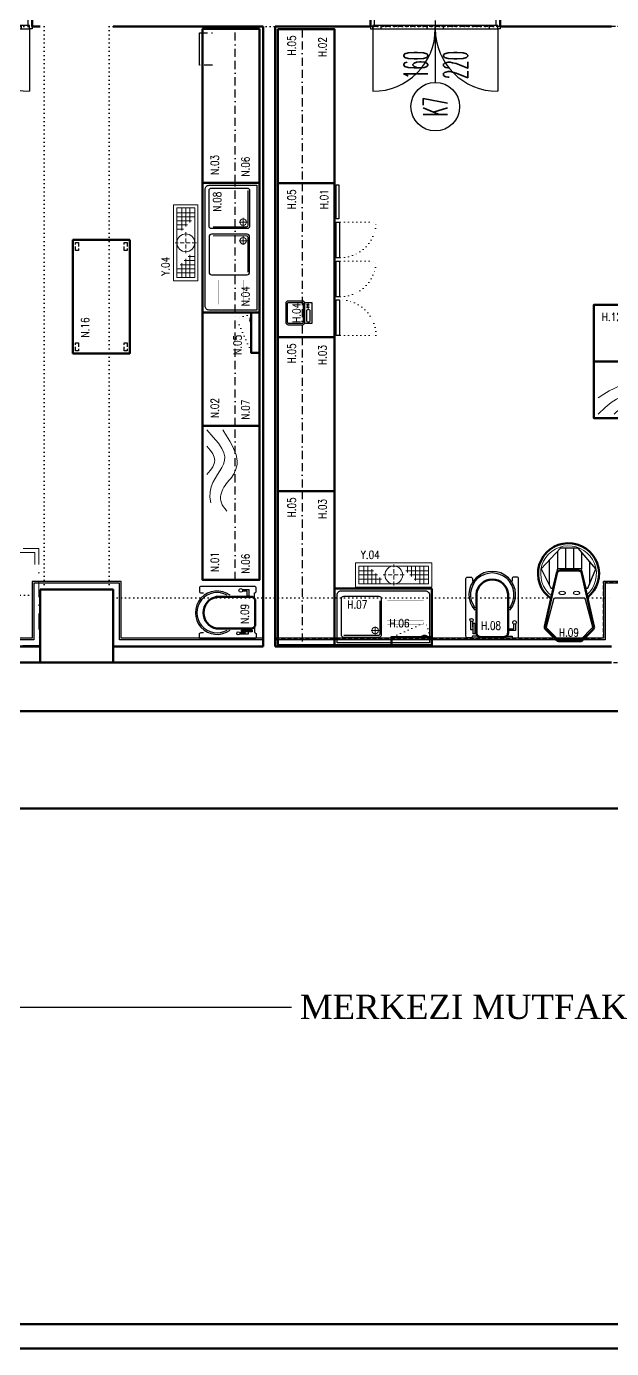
# Model space of a CAD drawing. Extents: x -228812 to 45006, y -308075 to -42938.
# Drawn here: x 31651 to 32373, y -49363 to -47731 of the extents above; entities that cross this region are included whole.
import ezdxf
from ezdxf.enums import TextEntityAlignment as Align

# ---------------------------------------------------------------- set-up
doc = ezdxf.new("R2010")
doc.units = 0
doc.header["$LTSCALE"] = 20
for name, pattern in [('( Hidden )', [0.375, 0.25, -0.125]), ('BORDER', [1.75, 0.5, -0.25, 0.5, -0.25, 0, -0.25]), ('DASHDOTX2', [2, 1, -0.5, 0, -0.5]), ('DASHED', [0.75, 0.5, -0.25]), ('DASHED2', [0.375, 0.25, -0.125]), ('DOT', [0.25, 0, -0.25]), ('HIDDEN', [0.375, 0.25, -0.125])]:
    doc.linetypes.add(name, pattern=pattern)
doc.layers.get('0').update_dxf_attribs({"linetype": 'CONTINUOUS', "lineweight": 15})
doc.layers.get('DEFPOINTS').update_dxf_attribs({"linetype": 'CONTINUOUS'})
for name, color, linetype, lineweight in [('-DWG_ANA', 7, 'CONTINUOUS', 50), ('-DWG_ANA_1', 7, 'BORDER', 25), ('-DWG_DETAY1', 7, 'CONTINUOUS', 25), ('-DWG_DETAY2', 7, 'CONTINUOUS', 15), ('-DWG_DETAY4', 7, 'DOT', 18), ('DUVAR', 7, 'CONTINUOUS', 60), ('DVL-C', 7, 'DASHDOTX2', 20), ('KOLON', 7, 'CONTINUOUS', 50), ('NO', 7, 'CONTINUOUS', 30), ('PLAN', 253, 'CONTINUOUS', 15), ('yerizg-a', 7, 'CONTINUOUS', 15), ('yerizg-b', 7, 'CONTINUOUS', 9)]:
    doc.layers.add(name, color=color, linetype=linetype, lineweight=lineweight)
for name, color, linetype in [('BL-H', 210, 'CONTINUOUS'), ('BL-N', 30, 'CONTINUOUS'), ('BL-Y', 144, 'CONTINUOUS'), ('KAPILAR', 5, 'CONTINUOUS'), ('KIRIS', 9, 'DOT'), ('SIVA', 7, 'CONTINUOUS'), ('YAZI', 170, 'CONTINUOUS'), ('YRNO', 7, 'CONTINUOUS')]:
    doc.layers.add(name, color=color, linetype=linetype)
doc.styles.add('OLC-50', font='romans.shx', dxfattribs={"width": 0.5, "height": 0.15})
doc.styles.add('ROMANS', font='romans.shx', dxfattribs={"width": 0.8})
doc.styles.add('YAZI', font='times.ttf')
doc.dimstyles.new('BIRIM ADI', dxfattribs={"dimtxt": 30, "dimasz": 50, "dimexe": 25, "dimexo": 40, "dimgap": 15, "dimtad": 0, "dimtxsty": 'YAZI', "dimblk": 'OBLIQUE', "dimcen": 50, "dimadec": 0, "dimazin": 0, "dimtfac": 1, "dimtmove": 0, "dimatfit": 3, "dimfxl": 150, "dimfxlon": 1, "dimarcsym": 0})

# ---------------------------------------------------------------- blocks, each defined once
blk = doc.blocks.new('_OBLIQUE')
at = {"color": 0, "linetype": 'ByBlock'}
blk.add_line((-0.5, -0.5), (0.5, 0.5), dxfattribs=at)
blk = doc.blocks.new('*D9220')
at = {"layer": 'DEFPOINTS', "color": 0, "linetype": 'Continuous'}
for p in [(33757.9, -48516.5), (30622.9, -48686.5), (33757.9, -48941.6)]:
    blk.add_point(p, dxfattribs=at)
at = {"layer": 'YAZI', "color": 0, "lineweight": -2, "ltscale": 0.5}
for p, q in [((30622.9, -48791.6), (30622.9, -48966.6)), ((33757.9, -48791.6), (33757.9, -48966.6)), ((30622.9, -48941.6), (31978.1, -48941.6)), ((33757.9, -48941.6), (32402.7, -48941.6))]:
    blk.add_line(p, q, dxfattribs=at)
at = {"layer": 'YAZI', "color": 0, "linetype": 'Continuous', "lineweight": -2, "xscale": 50, "yscale": 50, "zscale": 50, "rotation": 180}
blk.add_blockref('_OBLIQUE', (30622.9, -48941.6), dxfattribs=at)
at = {"layer": 'YAZI', "color": 0, "linetype": 'Continuous', "lineweight": -2, "xscale": 50, "yscale": 50, "zscale": 50}
blk.add_blockref('_OBLIQUE', (33757.9, -48941.6), dxfattribs=at)
at = {"layer": 'YAZI', "color": 0, "linetype": 'Continuous', "insert": (32190.4, -48941.6), "char_height": 30, "attachment_point": 5, "style": 'YAZI'}
blk.add_mtext('MERKEZI MUTFAK ', dxfattribs=at)
blk = doc.blocks.new('*U683')
at = {"color": 0}
for p, q in [((-157, 18), (-157, 95)), ((-3, 18), (-3, 95)), ((-147, 18), (-147, 14)), ((-90.1, 18), (-90.1, 14)), ((-70, 18), (-70, 14)), ((-13.1, 18), (-13.1, 14)), ((-80, 7.5), (-80, 7.5))]:
    blk.add_line(p, q, dxfattribs=at)
at = {"color": 0, "linetype": 'DOT', "ltscale": 20}
blk.add_line((-155, 0), (-5, 0), dxfattribs=at)
at = {"color": 16}
blk.add_lwpolyline([(-80, 7.5), (-80, 84)], dxfattribs=at)
at = {"color": 0, "lineweight": -3}
for points in [[(-160, 15), (-160, 18), (-157, 18), (-157, 14), (-155, 14), (-155, 1), (-157, 1), (-157, -3), (-160, -3), (-160, 0)], [(0, 15), (0, 18), (-3, 18), (-3, 14), (-5, 14), (-5, 1), (-3, 1), (-3, -3), (0, -3), (0, 0)]]:
    blk.add_lwpolyline(points, dxfattribs=at)
at = {"color": 0}
for points in [[(-157, 18), (-157, 14), (-80, 14), (-80, 18)], [(-80, 18), (-80, 14), (-3, 14), (-3, 18)]]:
    blk.add_lwpolyline(points, close=True, dxfattribs=at)
at = {"color": 16}
blk.add_circle((-80, 114), 30, dxfattribs=at)
at = {"color": 0}
for centre, start, end in [((-157, 18), 0, 90), ((-3, 18), 90, 180)]:
    blk.add_arc(centre, 77, start, end, dxfattribs=at)
at = {"color": 16, "style": 'OLC-50', "width": 0.45}
blk.add_attdef('POZ', text='', height=30, rotation=270, dxfattribs=at).set_placement((-80, 114), align=Align.MIDDLE_CENTER)
blk.add_attdef('YUK', text='', height=30, rotation=270, dxfattribs=at).set_placement((-90, 80), align=Align.TOP_LEFT)
blk.add_attdef('GEN', text='', height=30, rotation=270, dxfattribs=at).set_placement((-80, 80), align=Align.BOTTOM_LEFT)
at = {"style": 'OLC-50', "width": 0.5, "flags": 1}
for tag, p in [('KABLOK', (-188.3, -83.8)), ('KAMAHKOD', (-83.9, -83.8)), ('KAMAHNO', (-195.2, -120.6)), ('KAMAHAD', (-79.6, -120)), ('DUVKA', (-188.6, -156)), ('KARENK', (-82.6, -154.8)), ('KASAMAL', (-83.9, -189.6)), ('KATIP', (-188.1, -194)), ('KAMAL', (-188.7, -233)), ('KASARENK', (-83.5, -229)), ('MENFEZ', (-190, -268.9)), ('YANGIN', (-84.2, -266.9)), ('ACILYON', (-192.7, -303.5)), ('CEKIT', (-86.3, -303.2)), ('CARPTEK', (-195, -337.4)), ('FOTOSEL', (-86.8, -337.1)), ('PBAR', (-193.2, -371.1)), ('KONTROL', (-87, -371.1))]:
    blk.add_attdef(tag, p, '', height=30, dxfattribs=at)
blk = doc.blocks.new('KOLON90')
at = {"layer": 'KOLON', "color": 4}
blk.add_lwpolyline([(-45, 45), (45, 45), (45, -45), (-45, -45)], close=True, dxfattribs=at)
blk = doc.blocks.new('DDF303')
at = {"layer": 'DVL-C', "color": 0}
blk.add_lwpolyline([(0, 0), (300, 0), (300, -120), (0, -120)], close=True, dxfattribs=at)
for points in [[(5, -100), (5, -115), (40, -115)], [(295, -100), (295, -115), (260, -115)]]:
    blk.add_lwpolyline(points, dxfattribs=at)
at = {"layer": 'NO', "linetype": 'Continuous', "style": 'ROMANS', "width": 0.8}
blk.add_attdef('NO', text='', height=10, dxfattribs=at).set_placement((285, -133), align=Align.MIDDLE)
blk = doc.blocks.new('T_140')
at = {"layer": '-DWG_ANA', "color": 0}
blk.add_lwpolyline([(0, 0), (140, 0), (140, -70), (0, -70)], close=True, dxfattribs=at)
blk = doc.blocks.new('TCN140H')
at = {"layer": '-DWG_DETAY1', "color": 0, "linetype": 'HIDDEN'}
for points in [[(13, -7), (3, -7), (3, -3), (13, -3)], [(137, -7), (127, -7), (127, -3), (137, -3)], [(13, -67), (3, -67), (3, -63), (13, -63)], [(137, -67), (127, -67), (127, -63), (137, -63)]]:
    blk.add_lwpolyline(points, close=True, dxfattribs=at)
at = {"layer": '-DWG_ANA', "color": 0}
blk.add_blockref('T_140', (0, 0), dxfattribs=at)
at = {"layer": 'NO', "linetype": 'Continuous', "style": 'ROMANS', "width": 0.8}
blk.add_attdef('NO', text='', height=10, dxfattribs=at).set_placement((108, -55), align=Align.MIDDLE)
blk = doc.blocks.new('SPA-SP40M')
at = {"layer": '-DWG_ANA', "color": 0}
blk.add_lwpolyline([(-14, 0), (15, 0, -0.414214), (20, -5), (20, -48, -0.820513), (-19, -48), (-19, -5, -0.414214)], format="xyb", close=True, dxfattribs=at)
at = {"layer": '-DWG_DETAY1', "color": 0}
for points in [[(-18, -1), (-24, -1), (-24, -1, 0.414214), (-26, 1), (-30, 1, 0.414214), (-32, -1), (-32, -67, 0.414214), (-30, -69), (-26, -69, 0.414214), (-24, -67), (-24, -64)], [(19, -1), (25, -1), (25, -1, -0.414214), (27, 1), (31, 1, -0.414214), (33, -1), (33, -67, -0.414214), (31, -69), (27, -69, -0.414214), (25, -67), (25, -64)]]:
    blk.add_lwpolyline(points, format="xyb", dxfattribs=at)
for points in [[(-28, -16), (-28, -8), (-20, -8), (-20, -10), (-26, -10), (-26, -16)], [(25, -19), (25, -12), (24, -12), (24, -17), (22, -17), (22, -4), (24, -4), (24, -9), (27, -9), (27, -19)], [(24, -9), (24, -12)]]:
    blk.add_lwpolyline(points, dxfattribs=at)
for centre, radius in [((-27, -18), 2.24), ((26, -21), 2)]:
    blk.add_circle(centre, radius, dxfattribs=at)
for radius, start, end in [(26.8, 143.3245, 36.6755), (24.8, 149.9973, 30.0027)]:
    blk.add_arc((0.5, -47.2), radius, start, end, dxfattribs=at)
at = {"layer": 'NO', "linetype": 'Continuous', "style": 'ROMANS', "width": 0.8}
blk.add_attdef('NO', text='', height=10, dxfattribs=at).set_placement((2, -13), align=Align.MIDDLE)
blk = doc.blocks.new('RRN193')
at = {"layer": '-DWG_ANA_1', "color": 0}
blk.add_lwpolyline([(0, -30), (0, 0), (190, 0), (190, -30)], close=True, dxfattribs=at)
at = {"layer": 'NO', "linetype": 'Continuous', "style": 'ROMANS', "width": 0.8}
blk.add_attdef('NO', text='', height=10, dxfattribs=at).set_placement((170, -17), align=Align.MIDDLE)
blk = doc.blocks.new('E_160')
at = {"layer": '-DWG_ANA', "color": 0}
blk.add_lwpolyline([(0, -70), (0, 0), (160, 0), (160, -70)], close=True, dxfattribs=at)
at = {"layer": '-DWG_DETAY1', "color": 0}
blk.add_lwpolyline([(3, -62), (3, -3), (157, -3), (157, -62, -0.414214), (152, -67), (8, -67, -0.414214)], format="xyb", close=True, dxfattribs=at)
blk = doc.blocks.new('EK_55R')
at = {"layer": '-DWG_DETAY1', "color": 0}
blk.add_lwpolyline([(22, -7), (-22, -7, 0.414214), (-25, -10), (-25, -54, 0.414214), (-22, -57), (22, -57, 0.414214), (25, -54), (25, -10, 0.414214)], format="xyb", close=True, dxfattribs=at)
at = {"layer": '-DWG_DETAY2', "color": 0, "const_width": 1.5}
blk.add_lwpolyline([(-20, -9), (21, -9, -0.414214), (23, -11), (23, -54)], format="xyb", dxfattribs=at)
at = {"layer": '-DWG_DETAY2', "color": 0}
for points in [[(22, -15), (12, -15)], [(17, -10), (17, -20)]]:
    blk.add_lwpolyline(points, dxfattribs=at)
blk.add_circle((17, -15), 4, dxfattribs=at)
blk = doc.blocks.new('EK_55L')
at = {"layer": '-DWG_DETAY1', "color": 0}
blk.add_lwpolyline([(-22, -7), (22, -7, -0.414214), (25, -10), (25, -54, -0.414214), (22, -57), (-22, -57, -0.414214), (-25, -54), (-25, -10, -0.414214)], format="xyb", close=True, dxfattribs=at)
at = {"layer": '-DWG_DETAY2', "color": 0, "const_width": 1.5}
blk.add_lwpolyline([(20, -9), (-21, -9, 0.414214), (-23, -11), (-23, -54)], format="xyb", dxfattribs=at)
at = {"layer": '-DWG_DETAY2', "color": 0}
for points in [[(-22, -15), (-12, -15)], [(-17, -10), (-17, -20)]]:
    blk.add_lwpolyline(points, dxfattribs=at)
blk.add_circle((-17, -15), 4, dxfattribs=at)
blk = doc.blocks.new('E2N160L')
at = {"layer": '-DWG_DETAY1', "color": 0, "const_width": 0.1}
for points in [[(120, -15), (150, -15, -0.552285)], [(120, -20), (150, -20, -0.552285)], [(120, -25), (150, -25, -0.552285)], [(120, -30), (150, -30, -0.552285)], [(120, -35), (150, -35, -0.552285)], [(120, -40), (150, -40, -0.552285)], [(120, -45), (150, -45, -0.552285)], [(120, -50), (150, -50, -0.552285)], [(120, -55), (150, -55, -0.552285)], [(120, -60), (150, -60, -0.552285)]]:
    blk.add_lwpolyline(points, format="xyb", dxfattribs=at)
at = {"layer": '-DWG_DETAY1', "color": 0, "linetype": 'Continuous'}
for name, p, rotation in [('EK_55L', (63.4, -37.1), 270), ('EK_55R', (56.4, -37.1), 90)]:
    blk.add_blockref(name, p, dxfattribs=dict(at, rotation=rotation))
at = {"layer": 'PLAN', "color": 0, "linetype": 'Continuous'}
blk.add_blockref('E_160', (0, 0), dxfattribs=at)
at = {"layer": 'NO', "linetype": 'Continuous', "style": 'ROMANS', "width": 0.8}
blk.add_attdef('NO', text='', height=10, dxfattribs=at).set_placement((23.3, -52.1), align=Align.MIDDLE)
blk = doc.blocks.new('RRN143')
at = {"layer": '-DWG_ANA_1', "color": 0}
blk.add_lwpolyline([(0, -30), (0, 0), (140, 0), (140, -30)], close=True, dxfattribs=at)
at = {"layer": 'NO', "linetype": 'Continuous', "style": 'ROMANS', "width": 0.8}
blk.add_attdef('NO', text='', height=10, dxfattribs=at).set_placement((120, -17), align=Align.MIDDLE)
blk = doc.blocks.new('RBS100')
at = {"layer": '-DWG_ANA', "color": 0}
blk.add_lwpolyline([(0, -10), (0, 0), (0, 0), (50, 0), (50, -10), (0, -10)], close=True, dxfattribs=at)
at = {"layer": '-DWG_DETAY1', "color": 0, "linetype": 'Continuous'}
blk.add_arc((9, -7), 5, 216.8699, 323.1301, dxfattribs=at)
at = {"layer": '-DWG_DETAY4', "color": 0}
blk.add_lwpolyline([(47.9, -10.3), (8.4, -27.9, -0.123216), (3, -10, -0.167461)], format="xyb", dxfattribs=at)
at = {"layer": 'NO', "color": 0, "invisible_edges": 14}
blk.add_3dface([(14, -10, 1), (34, -10, 1), (34, -40, 1), (14, -40, 1)], dxfattribs=at)
at = {"layer": 'NO', "linetype": 'Continuous', "style": 'ROMANS', "width": 0.8}
blk.add_attdef('NO', text='', height=10, dxfattribs=at).set_placement((40, -27), align=Align.MIDDLE)
blk = doc.blocks.new('RRN163')
at = {"layer": '-DWG_ANA_1', "color": 0}
blk.add_lwpolyline([(0, -30), (0, 0), (160, 0), (160, -30)], close=True, dxfattribs=at)
at = {"layer": 'NO', "linetype": 'Continuous', "style": 'ROMANS', "width": 0.8}
blk.add_attdef('NO', text='', height=10, dxfattribs=at).set_placement((140, -17), align=Align.MIDDLE)
blk = doc.blocks.new('T_C')
at = {"layer": '-DWG_DETAY1', "color": 0, "linetype": 'DASHED'}
for p, q in [((5, -4), (5, 12)), ((45, 12), (45, -4))]:
    blk.add_line(p, q, dxfattribs=at)
at = {"layer": '-DWG_DETAY1', "color": 0, "linetype": 'Continuous'}
blk.add_line((45, -4), (5, -4), dxfattribs=at)
blk = doc.blocks.new('T_190')
at = {"layer": '-DWG_ANA', "color": 0}
blk.add_lwpolyline([(0, 0), (190, 0), (190, -70), (0, -70)], close=True, dxfattribs=at)
blk = doc.blocks.new('TC4190L-S')
at = {"layer": 'PLAN', "color": 0, "linetype": 'Continuous'}
for name, p in [('T_190', (0, 0)), ('T_C', (0, -70))]:
    blk.add_blockref(name, p, dxfattribs=at)
at = {"layer": 'NO', "linetype": 'Continuous', "style": 'ROMANS', "width": 0.8}
blk.add_attdef('NO', text='', height=10, dxfattribs=at).set_placement((168, -55), align=Align.MIDDLE)
blk = doc.blocks.new('TCN140-S')
at = {"layer": 'PLAN', "color": 0, "linetype": 'Continuous'}
blk.add_blockref('T_140', (0, 0), dxfattribs=at)
at = {"layer": 'NO', "linetype": 'Continuous', "style": 'ROMANS', "width": 0.8}
blk.add_attdef('NO', text='', height=10, dxfattribs=at).set_placement((118, -55), align=Align.MIDDLE)
blk = doc.blocks.new('T_MC')
at = {"layer": '-DWG_DETAY2', "color": 0, "linetype": 'Continuous'}
for points in [[(5, 25), (12.2, 29.6), (18.9, 33.6), (25, 36.8), (30.6, 39.4), (35.7, 41.2), (40.2, 42.3), (44.1, 42.8), (47.5, 42.5), (50.5, 41.8), (53.4, 40.9), (56.2, 39.9), (58.8, 38.8), (61.2, 37.4), (63.4, 35.9), (65.5, 34.3), (67.5, 32.5), (69.4, 30.7), (71.4, 29.1), (73.5, 27.6), (75.6, 26.2), (77.9, 25.1), (80.2, 24.1), (82.5, 23.2), (85, 22.5), (87.5, 22.1), (90, 22), (92.5, 22.4), (95, 23.1), (97.5, 24.3), (100, 25.8), (102.5, 27.7), (105, 30)], [(5, 5), (13.7, 13.2), (21.2, 19.4), (27.7, 23.6), (33.3, 26.1), (38.3, 27.2), (42.8, 27), (47.1, 25.8), (51.2, 23.8), (55.5, 21.2), (60, 18.3), (64.8, 15.3), (69.8, 12.7), (75.3, 10.5), (81.3, 9.2), (87.8, 8.9), (95, 10)], [(0, 0), (0, 0)], [(25, 5), (27.5, 7.3), (29.8, 9.4), (32.1, 11.1), (34.4, 12.5), (36.5, 13.6), (38.6, 14.4), (40.6, 14.8), (42.5, 15), (44.4, 14.8), (46.4, 14.4), (48.5, 13.6), (50.6, 12.5), (52.9, 11.1), (55.2, 9.4), (57.5, 7.3), (60, 5)]]:
    blk.add_lwpolyline(points, dxfattribs=at)
blk = doc.blocks.new('TMT190-S')
at = {"layer": 'PLAN', "color": 0, "linetype": 'Continuous'}
for name, p in [('T_190', (0, 0)), ('T_MC', (0, -70))]:
    blk.add_blockref(name, p, dxfattribs=at)
at = {"layer": 'NO', "linetype": 'Continuous', "style": 'ROMANS', "width": 0.8}
blk.add_attdef('NO', text='', height=10, dxfattribs=at).set_placement((168, -55), align=Align.MIDDLE)
blk = doc.blocks.new('Y-SIFON')
at = {"layer": 'yerizg-a', "color": 0, "linetype": 'Continuous'}
blk.add_circle((0, 0), 11, dxfattribs=at)
at = {"layer": 'yerizg-b', "color": 0, "linetype": 'DASHED2'}
for points in [[(-13, 0), (13, 0)], [(0, 13), (0, -13)]]:
    blk.add_lwpolyline(points, dxfattribs=at)
blk = doc.blocks.new('1BS-SYK39A')
at = {"layer": 'yerizg-a', "color": 0}
blk.add_lwpolyline([(0, 0), (94, 0), (94, -30), (0, -30)], close=True, dxfattribs=at)
at = {"layer": 'yerizg-b', "color": 0}
for p, q in [((4, -10), (22, -10)), ((4, -15), (27, -15)), ((10, -26), (10, -4)), ((15, -4), (15, -26)), ((20, -26), (20, -8)), ((25, -26), (25, -13)), ((90, -10), (62, -10)), ((64, -4), (64, -12)), ((90, -15), (67, -15)), ((69, -4), (69, -17)), ((74, -4), (74, -22)), ((79, -26), (79, -4)), ((84, -4), (84, -26)), ((4, -20), (32, -20)), ((30, -26), (30, -18)), ((90, -20), (72, -20))]:
    blk.add_line(p, q, dxfattribs=at)
blk.add_lwpolyline([(4, -4), (90, -4), (90, -26), (4, -26)], close=True, dxfattribs=at)
at = {"layer": 'PLAN', "color": 0, "linetype": 'Continuous'}
blk.add_blockref('Y-SIFON', (47, -15), dxfattribs=at)
at = {"layer": 'YRNO', "linetype": 'Continuous', "style": 'ROMANS', "width": 0.8}
blk.add_attdef('YRNO', text='', height=10, dxfattribs=at).set_placement((76, -40), align=Align.MIDDLE)
blk = doc.blocks.new('1AS-AHW15')
at = {"layer": '-DWG_ANA_1', "color": 0, "linetype": 'Continuous'}
blk.add_lwpolyline([(22, -23), (3, -23, -0.414214), (0, -20), (0, -3, -0.414214), (3, 0), (22, 0), (27, 0, -0.414214), (30, -3), (30, -20, -0.414214), (27, -23)], format="xyb", close=True, dxfattribs=at)
at = {"layer": '-DWG_DETAY1', "color": 0}
for points in [[(22, -21), (3, -21, -0.414214), (2, -20), (2, -3, -0.414214), (3, -2), (22, -2), (27, -2, -0.414214), (28, -3), (28, -20, -0.414214), (27, -21)], [(17, -25.4), (5.9, -25.4, 0.476282), (4, -27.3), (4, -27.7), (4, -27.8, 0.476282), (5.9, -29.7), (17, -29.7), (17.1, -29.7, 0.476282), (19, -27.8), (19, -27.7), (19, -27.3, 0.476282), (17.1, -25.4)]]:
    blk.add_lwpolyline(points, format="xyb", close=True, dxfattribs=at)
blk.add_lwpolyline([(28, -24), (28, -32), (2, -32), (2, -24)], dxfattribs=at)
for centre in [(22, -27), (25, -27)]:
    blk.add_circle(centre, 1, dxfattribs=at)
at = {"layer": 'NO', "linetype": 'Continuous', "style": 'ROMANS', "width": 0.8}
blk.add_attdef('NO', text='', height=10, dxfattribs=at).set_placement((15, -13), align=Align.MIDDLE)
blk = doc.blocks.new('1DR-ISM100')
at = {"layer": '-DWG_ANA', "color": 0}
for points in [[(-14.5, 0), (13.5, 0, -0.198912), (16.3, -1.2), (29.6, -14.4, -0.242213), (30.7, -17.9), (15.7, -83.8, -0.366629), (11.8, -87.1), (-11.2, -87.1, -0.366629), (-15.1, -83.8), (-30, -17.9, -0.242213), (-28.9, -14.4), (-14.5, 0)], [(-21.9, -53.6, 3.027737), (22.9, -52.3, 3.027737)]]:
    blk.add_lwpolyline(points, format="xyb", dxfattribs=at)
at = {"layer": '-DWG_DETAY1', "color": 0}
blk.add_lwpolyline([(-13.7, -2), (13.5, -2, -0.198912), (14.9, -2.6), (28.2, -15.8, -0.242213), (28.7, -17.5), (19.7, -51.8, -0.366629), (17.8, -53.5), (-17.1, -53.5, -0.366629), (-19.1, -51.8), (-28.1, -17.5, -0.242213), (-27.5, -15.8)], format="xyb", close=True, dxfattribs=at)
for points in [[(-20.5, -65.3), (-22.4, -65.3), (-32.3, -89.1), (-10.6, -114.8), (11.2, -114.8), (35, -89.1), (23.1, -65.3), (21.1, -65.3)], [(-24.4, -98.5), (-24.4, -70.1)], [(-20.5, -65.3), (-14.5, -89.1), (15.2, -89.1), (21.1, -65.3)], [(25.1, -99.8), (25.1, -69.3)], [(-14.5, -108.9), (-14.5, -89.1)], [(-4.6, -114.8), (-4.6, -89.1)], [(5.3, -114.8), (5.3, -89.1)], [(15.2, -110.9), (15.2, -89.1)]]:
    blk.add_lwpolyline(points, dxfattribs=at)
at = {"layer": '-DWG_DETAY2', "color": 0}
blk.add_lwpolyline([(-21.1, -57.1, 2.829734), (22.1, -55.7)], format="xyb", dxfattribs=at)
for points in [[(-8.6, -57.4, 0.051099), (-10.2, -57.6, 0.064948), (-11.4, -58, 0.104203), (-12.3, -58.7, 0.174705), (-12.5, -59.4, 0.174705), (-12.3, -60.1, 0.104203), (-11.4, -60.8, 0.064948), (-10.2, -61.2, 0.051099), (-8.6, -61.4, 0.051099), (-7, -61.2, 0.064948), (-5.8, -60.8, 0.104203), (-4.9, -60.1, 0.174705), (-4.6, -59.4, 0.174705), (-4.9, -58.7, 0.104203), (-5.8, -58, 0.064948), (-7, -57.6, 0.051099)], [(9.2, -57.4, 0.051099), (7.6, -57.6, 0.064948), (6.4, -58, 0.104203), (5.5, -58.7, 0.174705), (5.3, -59.4, 0.174705), (5.5, -60.1, 0.104203), (6.4, -60.8, 0.064948), (7.6, -61.2, 0.051099), (9.2, -61.4, 0.051099), (10.8, -61.2, 0.064948), (12, -60.8, 0.104203), (13, -60.1, 0.174705), (13.2, -59.4, 0.174705), (13, -58.7, 0.104203), (12, -58, 0.064948), (10.8, -57.6, 0.051099)]]:
    blk.add_lwpolyline(points, format="xyb", close=True, dxfattribs=at)
at = {"layer": 'NO', "linetype": 'Continuous', "style": 'ROMANS', "width": 0.8}
blk.add_attdef('NO', text='', height=9, dxfattribs=at).set_placement((0.9, -10.4), align=Align.MIDDLE)
blk = doc.blocks.new('SPA-SP60M')
at = {"layer": '-DWG_ANA', "color": 0}
blk.add_lwpolyline([(-14, 0), (15, 0, -0.414214), (20, -5), (20, -53, -0.923077), (-19, -53), (-19, -5, -0.414214)], format="xyb", close=True, dxfattribs=at)
at = {"layer": '-DWG_DETAY1', "color": 0}
for points in [[(-18, -1), (-24, -1), (-24, -1, 0.414214), (-26, 1), (-30, 1, 0.414214), (-32, -1), (-32, -72, 0.414214), (-30, -74), (-26, -74, 0.414214), (-24, -72), (-24, -69)], [(19, -1), (25, -1), (25, -1, -0.414214), (27, 1), (31, 1, -0.414214), (33, -1), (33, -72, -0.414214), (31, -74), (27, -74, -0.414214), (25, -72), (25, -69)]]:
    blk.add_lwpolyline(points, format="xyb", dxfattribs=at)
for points in [[(-28, -16), (-28, -8), (-20, -8), (-20, -10), (-26, -10), (-26, -16)], [(25, -19), (25, -12), (24, -12), (24, -17), (22, -17), (22, -4), (24, -4), (24, -9), (27, -9), (27, -19)], [(24, -9), (24, -12)]]:
    blk.add_lwpolyline(points, dxfattribs=at)
for centre, radius in [((-27, -18), 2.24), ((26, -21), 2)]:
    blk.add_circle(centre, radius, dxfattribs=at)
for radius, start, end in [(28.8, 138.275, 41.725), (26.8, 143.3245, 36.6755)]:
    blk.add_arc((0.5, -52.2), radius, start, end, dxfattribs=at)
at = {"layer": 'NO', "linetype": 'Continuous', "style": 'ROMANS', "width": 0.8}
blk.add_attdef('NO', text='', height=10, dxfattribs=at).set_placement((2, -14), align=Align.MIDDLE)
blk = doc.blocks.new('E_120')
at = {"layer": '-DWG_ANA', "color": 0}
blk.add_lwpolyline([(0, -70), (0, 0), (120, 0), (120, -70)], close=True, dxfattribs=at)
at = {"layer": '-DWG_DETAY1', "color": 0}
blk.add_lwpolyline([(3, -62), (3, -3), (117, -3), (117, -62, -0.414214), (112, -67), (8, -67, -0.414214)], format="xyb", close=True, dxfattribs=at)
blk = doc.blocks.new('E1N120R')
at = {"layer": '-DWG_DETAY1', "color": 0, "const_width": 0.1}
for points in [[(10, -15), (55, -15, -0.36819)], [(10, -20), (55, -20, -0.36819)], [(10, -25), (55, -25, -0.36819)], [(10, -30), (55, -30, -0.36819)], [(10, -35), (55, -35, -0.36819)], [(10, -40), (55, -40, -0.36819)], [(10, -45), (55, -45, -0.36819)], [(10, -50), (55, -50, -0.36819)], [(10, -55), (55, -55, -0.36819)]]:
    blk.add_lwpolyline(points, format="xyb", dxfattribs=at)
at = {"layer": '-DWG_DETAY1', "color": 0, "linetype": 'Continuous', "rotation": 90}
blk.add_blockref('EK_55R', (55, -35), dxfattribs=at)
at = {"layer": 'PLAN', "color": 0, "linetype": 'Continuous'}
blk.add_blockref('E_120', (0, 0), dxfattribs=at)
at = {"layer": 'NO', "linetype": 'Continuous', "style": 'ROMANS', "width": 0.8}
blk.add_attdef('NO', text='', height=10, dxfattribs=at).set_placement((92, -50), align=Align.MIDDLE)
blk = doc.blocks.new('TCT190-S')
at = {"layer": 'PLAN', "color": 0, "linetype": 'Continuous'}
blk.add_blockref('T_190', (0, 0), dxfattribs=at)
at = {"layer": 'NO', "linetype": 'Continuous', "style": 'ROMANS', "width": 0.8}
blk.add_attdef('NO', text='', height=10, dxfattribs=at).set_placement((168, -55), align=Align.MIDDLE)
blk = doc.blocks.new('TCN190-S')
at = {"layer": 'PLAN', "color": 0, "linetype": 'Continuous'}
blk.add_blockref('T_190', (0, 0), dxfattribs=at)
at = {"layer": 'NO', "linetype": 'Continuous', "style": 'ROMANS', "width": 0.8}
blk.add_attdef('NO', text='', height=10, dxfattribs=at).set_placement((168, -55), align=Align.MIDDLE)
blk = doc.blocks.new('SBN190-S')
at = {"layer": '-DWG_DETAY1', "color": 0}
for points in [[(46, -72), (46, -76), (2, -76), (2, -72)], [(94, -72), (94, -76), (50, -76), (50, -72)], [(142, -72), (142, -76), (98, -76), (98, -72)], [(188, -72), (188, -75), (146, -75), (146, -72)]]:
    blk.add_lwpolyline(points, close=True, dxfattribs=at)
at = {"layer": '-DWG_DETAY4', "color": 0}
for points in [[(2, -77), (2, -121, 0.414214), (46, -77)], [(94, -77), (94, -121, -0.414214), (50, -77)], [(142, -77), (142, -121, -0.414214), (98, -77)]]:
    blk.add_lwpolyline(points, format="xyb", dxfattribs=at)
at = {"layer": '-DWG_ANA', "color": 0}
blk.add_blockref('T_190', (0, 0), dxfattribs=at)
at = {"layer": 'NO', "linetype": 'Continuous', "style": 'ROMANS', "width": 0.8}
blk.add_attdef('NO', text='', height=10, dxfattribs=at).set_placement((170.2, -57), align=Align.MIDDLE)

msp = doc.modelspace()

# ---------------------------------------------------------------- linework, layer by layer
at = {"layer": 'DEFPOINTS', "color": 7, "linetype": '( Hidden )'}
msp.add_line((30792.874, -48516.5), (33757.865, -48516.5), dxfattribs=at)
at = {"layer": 'DEFPOINTS', "linetype": '( Hidden )'}
msp.add_lwpolyline([(33052.874, -47731.5), (31957.874, -47731.5), (31957.874, -48486.5), (32362.874, -48486.5), (32362.874, -48416.5), (32472.874, -48416.5), (32472.874, -48486.5), (33052.874, -48486.5)], close=True, dxfattribs=at)
at = {"layer": 'DUVAR', "color": 2}
for p, q in [((32075.374, -47731.5), (32075.374, -47716.5)), ((31757.874, -47731.5), (31942.874, -47731.5)), ((31942.874, -47731.5), (31942.874, -48496.5))]:
    msp.add_line(p, q, dxfattribs=at)
at = {"layer": 'DUVAR', "color": 2, "ltscale": 0.5}
for p, q in [((31667.874, -48496.5), (30882.874, -48496.5)), ((31942.874, -48496.5), (31757.874, -48496.5)), ((32372.874, -48496.5), (31957.874, -48496.5)), ((31667.874, -48516.5), (30882.874, -48516.5)), ((32372.874, -48516.5), (31757.874, -48516.5))]:
    msp.add_line(p, q, dxfattribs=at)
at = {"layer": 'DUVAR', "color": 2, "linetype": 'ByBlock', "ltscale": 0.5}
for p, q in [((38785.891, -49333.099), (28781.977, -49333.099)), ((38815.891, -49363.099), (28751.977, -49363.099))]:
    msp.add_line(p, q, dxfattribs=at)
at = {"layer": 'DUVAR', "color": 2}
for points in [[(31667.874, -47731.5), (31657.874, -47731.5), (31657.874, -47716.5)], [(32372.874, -47716.5), (32235.374, -47716.5), (32235.374, -47731.5)], [(31957.874, -48496.5), (31957.874, -47731.5)], [(32075.374, -47731.5), (31957.874, -47731.5)], [(32372.874, -47731.5), (32235.374, -47731.5)]]:
    msp.add_lwpolyline(points, dxfattribs=at)
at = {"layer": 'KIRIS', "color": 251}
for p, q in [((30882.874, -47731.5), (31667.874, -47731.5)), ((31672.874, -47731.5), (31672.874, -48426.5)), ((31752.874, -47731.5), (31752.874, -48426.5)), ((31757.874, -47731.5), (32372.874, -47731.5)), ((30878.258, -48433.273), (31663.258, -48433.273)), ((31757.874, -48436.5), (32372.874, -48436.5)), ((30882.874, -48516.5), (31667.874, -48516.5)), ((31757.874, -48516.5), (32372.874, -48516.5))]:
    msp.add_line(p, q, dxfattribs=at)
at = {"layer": 'KOLON', "color": 4, "ltscale": 5}
for p, q in [((30732.874, -48576.5), (33622.865, -48576.5)), ((33622.865, -48696.5), (30632.875, -48696.5))]:
    msp.add_line(p, q, dxfattribs=at)
at = {"layer": 'SIVA', "color": 1}
for points in [[(31942.874, -48486.5), (31767.874, -48486.5), (31767.874, -48416.5), (31657.874, -48416.5), (31657.874, -48486.5), (31112.874, -48486.5)], [(31942.874, -48488.5), (31765.874, -48488.5), (31765.874, -48418.5), (31659.874, -48418.5), (31659.874, -48488.5), (31112.874, -48488.5)], [(33052.874, -48486.5), (32472.874, -48486.5), (32472.874, -48416.5), (32362.874, -48416.5), (32362.874, -48486.5), (31957.874, -48486.5)], [(33052.874, -48488.5), (32470.874, -48488.5), (32470.874, -48418.5), (32364.874, -48418.5), (32364.874, -48488.5), (31957.874, -48488.5)]]:
    msp.add_lwpolyline(points, dxfattribs=at)

# ---------------------------------------------------------------- block references
at = {"layer": 'BL-H', "linetype": 'Continuous', "rotation": 90}
for name, p, values in [('RRN193', (31961.184, -47924.982), {'NO': 'H.05'}), ('TCN190-S', (31961.184, -47924.982), {'NO': 'H.02'}), ('RRN193', (31961.184, -48114.982), {'NO': 'H.05'}), ('SBN190-S', (31961.184, -48114.982), {'NO': 'H.01'}), ('1AS-AHW15', (31971.184, -48099.982), {'NO': 'H.04'}), ('RRN193', (31961.184, -48304.982), {'NO': 'H.05'}), ('TCT190-S', (31961.184, -48304.982), {'NO': 'H.03'}), ('RRN193', (31961.184, -48494.982), {'NO': 'H.05'}), ('TCT190-S', (31961.184, -48494.982), {'NO': 'H.03'})]:
    msp.add_blockref(name, p, dxfattribs=at).add_auto_attribs(values)
at = {"layer": 'BL-H', "linetype": 'Continuous'}
ref = msp.add_blockref('TMT190-S', (32541.184, -48144.982), dxfattribs=dict(at, rotation=180))
ref.add_attrib('NO', 'H.12', dxfattribs={"layer": 'NO', "linetype": 'Continuous', "height": 10, "style": 'ROMANS', "width": 0.8}).set_placement((32373.184, -48089.982), align=Align.MIDDLE)
msp.add_blockref('TMT190-S', (32351.184, -48144.982), dxfattribs=at).add_auto_attribs({'NO': 'H.12'})
ref = msp.add_blockref('1DR-ISM100', (32321.184, -48489.982), dxfattribs=dict(at, rotation=180))
ref.add_attrib('NO', 'H.09', dxfattribs={"layer": 'NO', "linetype": 'Continuous', "height": 10, "style": 'ROMANS', "width": 0.8}).set_placement((32320.284, -48479.558), align=Align.MIDDLE)
ref = msp.add_blockref('SPA-SP60M', (32226.184, -48484.982), dxfattribs=dict(at, rotation=180))
ref.add_attrib('NO', 'H.08', dxfattribs={"layer": 'NO', "linetype": 'Continuous', "height": 10, "style": 'ROMANS', "width": 0.8}).set_placement((32224.184, -48470.982), align=Align.MIDDLE)
ref = msp.add_blockref('E1N120R', (32151.184, -48494.982), dxfattribs=dict(at, rotation=180))
ref.add_attrib('NO', 'H.07', dxfattribs={"layer": 'NO', "linetype": 'Continuous', "height": 10, "style": 'ROMANS', "width": 0.8}).set_placement((32059.184, -48444.982), align=Align.MIDDLE)
ref = msp.add_blockref('RBS100', (32151.184, -48494.982), dxfattribs=dict(at, rotation=180))
ref.add_attrib('NO', 'H.06', dxfattribs={"layer": 'NO', "linetype": 'Continuous', "height": 10, "style": 'ROMANS', "width": 0.8}).set_placement((32111.184, -48467.982), align=Align.MIDDLE)
at = {"layer": 'BL-N', "linetype": 'Continuous'}
ref = msp.add_blockref('TC4190L-S', (31938.318, -47734.488), dxfattribs=dict(at, rotation=270))
ref.add_attrib('NO', 'N.03', dxfattribs={"layer": 'NO', "linetype": 'Continuous', "height": 10, "rotation": 90, "style": 'ROMANS', "width": 0.8}).set_placement((31883.318, -47902.488), align=Align.MIDDLE)
ref = msp.add_blockref('RRN193', (31938.318, -47734.488), dxfattribs=dict(at, rotation=270))
ref.add_attrib('NO', 'N.06', dxfattribs={"layer": 'NO', "linetype": 'Continuous', "height": 10, "rotation": 90, "style": 'ROMANS', "width": 0.8}).set_placement((31921.318, -47904.488), align=Align.MIDDLE)
ref = msp.add_blockref('E2N160L', (31938.318, -47924.488), dxfattribs=dict(at, rotation=270))
ref.add_attrib('NO', 'N.08', dxfattribs={"layer": 'NO', "linetype": 'Continuous', "height": 10, "rotation": 90, "style": 'ROMANS', "width": 0.8}).set_placement((31886.235, -47947.745), align=Align.MIDDLE)
ref = msp.add_blockref('RRN163', (31938.318, -47924.488), dxfattribs=dict(at, rotation=270))
ref.add_attrib('NO', 'N.04', dxfattribs={"layer": 'NO', "linetype": 'Continuous', "height": 10, "rotation": 90, "style": 'ROMANS', "width": 0.8}).set_placement((31921.318, -48064.488), align=Align.MIDDLE)
ref = msp.add_blockref('TCN140H', (31778.299, -47994.985), dxfattribs=dict(at, rotation=270))
ref.add_attrib('NO', 'N.16', dxfattribs={"layer": 'NO', "linetype": 'Continuous', "height": 10, "rotation": 90, "style": 'ROMANS', "width": 0.8}).set_placement((31723.299, -48102.985), align=Align.MIDDLE)
ref = msp.add_blockref('TCN140-S', (31938.318, -48084.488), dxfattribs=dict(at, rotation=270))
ref.add_attrib('NO', 'N.02', dxfattribs={"layer": 'NO', "linetype": 'Continuous', "height": 10, "rotation": 90, "style": 'ROMANS', "width": 0.8}).set_placement((31883.318, -48202.488), align=Align.MIDDLE)
ref = msp.add_blockref('RBS100', (31938.318, -48084.488), dxfattribs=dict(at, rotation=270))
ref.add_attrib('NO', 'N.05', dxfattribs={"layer": 'NO', "linetype": 'Continuous', "height": 10, "rotation": 90, "style": 'ROMANS', "width": 0.8}).set_placement((31911.318, -48124.488), align=Align.MIDDLE)
ref = msp.add_blockref('RRN143', (31938.318, -48084.488), dxfattribs=dict(at, rotation=270))
ref.add_attrib('NO', 'N.07', dxfattribs={"layer": 'NO', "linetype": 'Continuous', "height": 10, "rotation": 90, "style": 'ROMANS', "width": 0.8}).set_placement((31921.318, -48204.488), align=Align.MIDDLE)
ref = msp.add_blockref('TMT190-S', (31938.318, -48224.488), dxfattribs=dict(at, rotation=270))
ref.add_attrib('NO', 'N.01', dxfattribs={"layer": 'NO', "linetype": 'Continuous', "height": 10, "rotation": 90, "style": 'ROMANS', "width": 0.8}).set_placement((31883.318, -48392.488), align=Align.MIDDLE)
ref = msp.add_blockref('RRN193', (31938.318, -48224.488), dxfattribs=dict(at, rotation=270))
ref.add_attrib('NO', 'N.06', dxfattribs={"layer": 'NO', "linetype": 'Continuous', "height": 10, "rotation": 90, "style": 'ROMANS', "width": 0.8}).set_placement((31921.318, -48394.488), align=Align.MIDDLE)
ref = msp.add_blockref('DDF303', (31666.347, -48495.641), dxfattribs=dict(at, rotation=180))
ref.add_attrib('NO', 'N.13', dxfattribs={"layer": 'NO', "linetype": 'Continuous', "height": 10, "style": 'ROMANS', "width": 0.8}).set_placement((31381.347, -48362.641), align=Align.MIDDLE)
ref = msp.add_blockref('SPA-SP40M', (31933.318, -48454.488), dxfattribs=dict(at, rotation=270))
ref.add_attrib('NO', 'N.09', dxfattribs={"layer": 'NO', "linetype": 'Continuous', "height": 10, "rotation": 90, "style": 'ROMANS', "width": 0.8}).set_placement((31920.318, -48456.488), align=Align.MIDDLE)
at = {"layer": 'BL-Y', "linetype": 'Continuous'}
ref = msp.add_blockref('1BS-SYK39A', (31862.566, -47951.492), dxfattribs=dict(at, rotation=270))
ref.add_attrib('YRNO', 'Y.04', dxfattribs={"layer": 'YRNO', "linetype": 'Continuous', "height": 10, "rotation": 90, "style": 'ROMANS', "width": 0.8}).set_placement((31822.566, -48027.492), align=Align.MIDDLE)
ref = msp.add_blockref('1BS-SYK39A', (32151.138, -48423.446), dxfattribs=dict(at, rotation=180))
ref.add_attrib('YRNO', 'Y.04', dxfattribs={"layer": 'YRNO', "linetype": 'Continuous', "height": 10, "style": 'ROMANS', "width": 0.8}).set_placement((32075.138, -48383.446), align=Align.MIDDLE)
at = {"layer": 'KAPILAR', "color": 5, "rotation": 180}
for p in [(31497.874, -47716.5), (32075.374, -47716.5)]:
    msp.add_blockref('*U683', p, dxfattribs=at).add_auto_attribs({'POZ': 'K7', 'GEN': '160', 'YUK': '220'})
at = {"layer": 'KOLON', "color": 1}
msp.add_blockref('KOLON90', (31712.874, -48471.5), dxfattribs=at)

# ---------------------------------------------------------------- dimensions: what is measured, and where the dimension line sits
at = {"layer": 'YAZI', "ltscale": 0.5}
dim = msp.add_linear_dim(base=(33757.874, -48941.633), p1=(30622.874, -48686.5), p2=(33757.874, -48516.5), text='MERKEZI MUTFAK ', dimstyle='BIRIM ADI', dxfattribs=at)
dim.commit()
dim.dimension.update_dxf_attribs({"geometry": '*D9220', "text_midpoint": (32190.374, -48941.633)})

doc.saveas('drawing.dxf')
